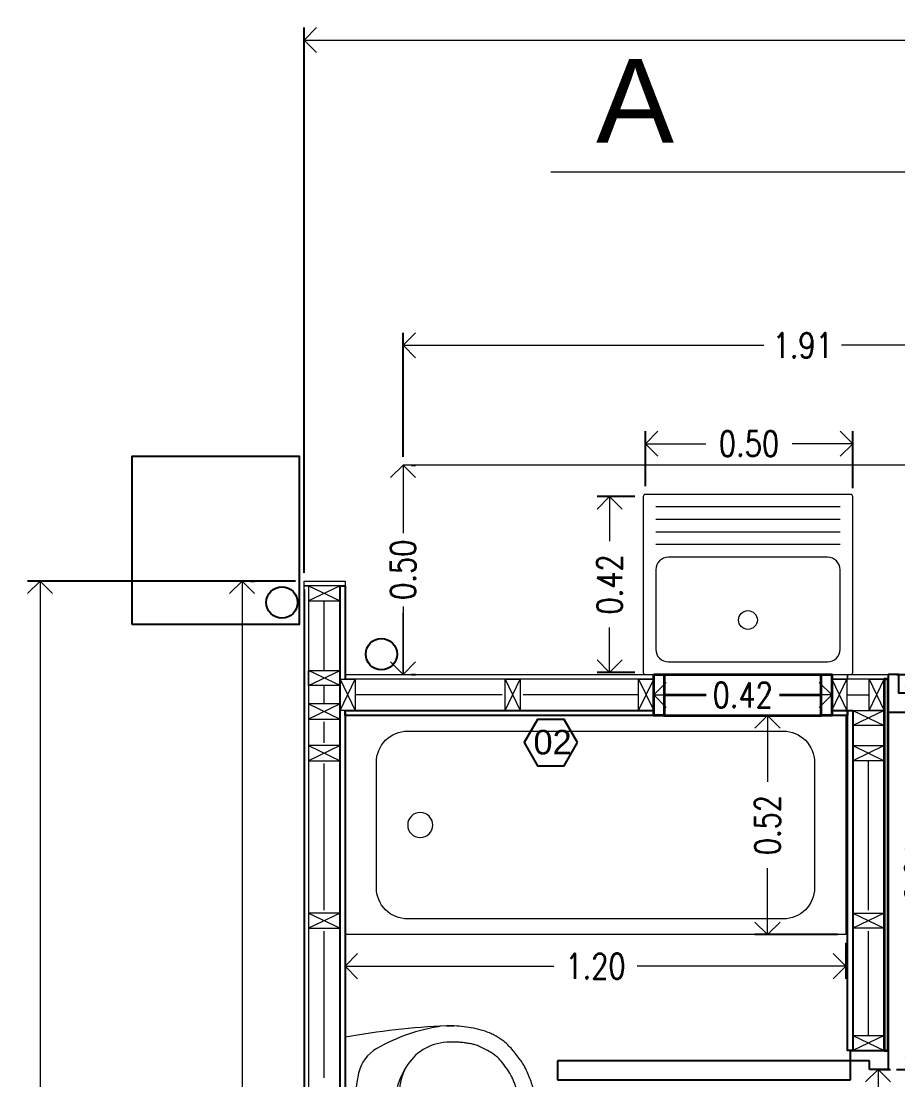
# Model space of a CAD drawing. Header units: inches. Extents: x -102.5 to -49.9, y 36.2 to 69.9.
# Drawn here: x -93.311 to -91.217, y 67.421 to 69.949 of the extents above; entities that cross this region are included whole.
import ezdxf

# ---------------------------------------------------------------- set-up
doc = ezdxf.new("R2010")
doc.units = ezdxf.units.IN
doc.header["$MEASUREMENT"] = 0
doc.linetypes.add('CENTER', pattern=[2, 1.25, -0.25, 0.25, -0.25])
doc.layers.get('DEFPOINTS').update_dxf_attribs({"color": 210})
for name, color, linetype, lineweight in [('A-ANNO-DIMS', 3, 'Continuous', 18), ('A-DETL-MBND', 3, 'Continuous', 18), ('A-DETL-MCUT', 4, 'Continuous', 25), ('A-DOOR-FULL', 4, 'Continuous', 25), ('A-ELEV-IDEN', 3, 'Continuous', 18), ('A-ELEV-MBE1', 7, 'Continuous', 35), ('A-ELEV-MBE2', 4, 'Continuous', 25), ('A-FURN', 8, 'Continuous', 18), ('A-SECT-MCUT', 7, 'Continuous', 35), ('A-WALL-PATT', 8, 'Continuous', 18), ('A-WALL-STUD', 3, 'Continuous', 18), ('arredi', 7, 'Continuous', 20)]:
    doc.layers.add(name, color=color, linetype=linetype, lineweight=lineweight)
doc.styles.add('E-ROMANS', font='romans.shx', dxfattribs={"width": 0.8})
doc.styles.get("Standard").update_dxf_attribs({"font": 'Arial.ttf'})
doc.dimstyles.new('Fabio1', dxfattribs={"dimscale": 0.001, "dimtxt": 60, "dimasz": 60, "dimexe": 30, "dimexo": 20, "dimgap": 30, "dimtad": 0, "dimzin": 0, "dimdsep": 46, "dimtxsty": 'E-ROMANS', "dimblk": 'OPEN90', "dimcen": 90, "dimclrd": 3, "dimclre": 3, "dimclrt": 3, "dimadec": 0, "dimazin": 0, "dimtfac": 1, "dimtmove": 1, "dimatfit": 3, "dimldrblk": 'OPEN90', "dimfxl": 1, "dimtfill": 1, "dimtolj": 1, "dimtzin": 0, "dimlwd": -1, "dimarcsym": 0})

# ---------------------------------------------------------------- blocks, each defined once
blk = doc.blocks.new('GARDAS4')
at = {"color": 7}
for p, q in [((-0.295, -0.005), (0.295, -0.004999)), ((0, -0.135001), (-0.12296, -0.135001)), ((0, -0.135001), (0.122961, -0.135001)), ((-0.152201, -0.147001), (0, -0.147001)), ((0.152202, -0.147001), (0, -0.147001)), ((-0.325, -0.270001), (-0.325005, -0.271668)), ((0.282628, -0.293776), (0.281999, -0.269737)), ((0.325, -0.270001), (0.32506, -0.289386)), ((-0.32506, -0.289364), (-0.32506, -0.289386))]:
    blk.add_line(p, q, dxfattribs=at)
for points in [[(-0.325, -0.270001, 0.008369), (-0.325278, -0.28406, 0.022086), (-0.32506, -0.289386, 0.020366), (-0.318607, -0.340333, 0.038106), (-0.312, -0.367001, 0.019209), (-0.306278, -0.382319, 0.023244), (-0.300492, -0.394534, 0.033606), (-0.287579, -0.415314, 0.042546), (-0.275, -0.430001, 0.013962), (-0.263181, -0.441002, 0.013132), (-0.25, -0.452001, 0.011277), (-0.236099, -0.462493, 0.014658), (-0.225, -0.470001, 0.03774), (-0.208653, -0.478719, 0.019306), (-0.175, -0.492001, 0.016072), (-0.147195, -0.500759, 0.020549), (-0.125, -0.506001, 0.025272), (-0.083561, -0.511853, 0.018029), (-0.025, -0.515001, 0.004412), (0, -0.515221, 0.004412), (0.025, -0.515001, 0.018029), (0.083561, -0.511853, 0.025272), (0.125, -0.506001, 0.020549), (0.147195, -0.500759, 0.016072), (0.175, -0.492001, 0.019306), (0.208653, -0.478719, 0.03774), (0.225, -0.470001, 0.014658), (0.2361, -0.462493, 0.011277), (0.25, -0.452001, 0.013132), (0.263181, -0.441002, 0.013962), (0.275, -0.430001, 0.042546), (0.287587, -0.415306, 0.033639), (0.300493, -0.394534, 0.023211), (0.306323, -0.382224, 0.019455), (0.312, -0.367001, 0.037722), (0.318436, -0.341, 0.019629), (0.325, -0.290001, 0.02219), (0.325246, -0.28446, 0.008507), (0.325, -0.27)], [(-0.281998, -0.269737, 0.020865), (-0.282472, -0.294828, 0.028997), (-0.281013, -0.312834, 0.00357), (-0.278005, -0.333299, 0.021054), (-0.277324, -0.336741, 0.034401), (-0.273427, -0.349075, 0.02016), (-0.264531, -0.369256, 0.016622), (-0.256813, -0.38377, 0.027743), (-0.251435, -0.392026, 0.033205), (-0.242849, -0.402234, 0.025549), (-0.230218, -0.414096, 0.012194), (-0.218637, -0.423434, 0.017693), (-0.210284, -0.429382, 0.017573), (-0.196578, -0.437753, 0.026055), (-0.186873, -0.442573, 0.00897), (-0.177571, -0.446408, 0.008422), (-0.167527, -0.450145, 0.007267), (-0.152331, -0.455262, 0.008165), (-0.138673, -0.459397, 0.012507), (-0.122289, -0.463626, 0.015115), (-0.108559, -0.466372, 0.008456), (-0.094586, -0.468488, 0.010855), (-0.083645, -0.469714, 0.003365), (-0.06823, -0.470999, 0.0066), (-0.06036, -0.471498, 0.001256), (-0.046541, -0.472155, 0.001659), (-0.036074, -0.472592, 0.00094), (-0.031023, -0.472776, 0.000638), (-0.023582, -0.473025, 0.00802), (0, -0.473403, 0.00802), (0.023582, -0.473025, 0.000638), (0.031024, -0.472776, 0.00094), (0.036074, -0.472592, 0.001659), (0.045501, -0.472199, 0.001052), (0.06036, -0.471498, 0.006804), (0.067281, -0.471062, 0.002873), (0.083646, -0.469714, 0.014633), (0.099703, -0.467823, 0.013827), (0.116555, -0.464859, 0.014302), (0.131759, -0.461292, 0.011757), (0.150002, -0.455997, 0.005651), (0.161765, -0.452134, 0.005695), (0.173347, -0.448037, 0.013254), (0.184105, -0.443767, 0.013788), (0.19421, -0.439108, 0.030435), (0.201599, -0.434873, 0.011762), (0.219712, -0.422354, 0.019328), (0.236356, -0.40925, 0.038039), (0.244004, -0.401659, 0.031954), (0.250748, -0.392774, 0.01913), (0.260433, -0.376873, 0.008921), (0.267682, -0.363314, 0.017685), (0.270971, -0.356288, 0.023958), (0.275214, -0.344824, 0.029115), (0.277688, -0.335072, 0.010429), (0.279638, -0.323664, 0.011056), (0.281013, -0.312834, 0.003678), (0.281172, -0.311198, 0.000554), (0.282136, -0.30033, 0.02295), (0.282669, -0.287459, 0.016667), (0.281999, -0.269737)]]:
    blk.add_lwpolyline(points, format="xyb", dxfattribs=at)
for centre, radius in [((-0.1, -0.085), 0.016), ((0, -0.085), 0.0175), ((0.1, -0.085), 0.016), ((0, -0.215), 0.035), ((0, -0.215), 0.0225)]:
    blk.add_circle(centre, radius, dxfattribs=at)
for centre, radius, start, end in [((1.672884, -0.361978), 2, 169.718214, 177.364097), ((-0.000346, -1.121566), 1.1, 79.413077, 100.279353), ((-1.672884, -0.361978), 2, 2.635905, 10.281788), ((-0.179093, -0.13769), 0.1, 100.103345, 150.120584), ((-0.345746, 0.797578), 0.85, 280.103057, 280.50694), ((0.179093, -0.13769), 0.1, 29.879418, 76.902587), ((0.143877, -0.323251), 0.472481, 150.120581, 172.548759), ((-0.143876, -0.323251), 0.472481, 8.500137, 29.879421), ((-0.114671, -0.324425), 0.19, 97.941313, 122.399413), ((-0.12296, -0.265001), 0.13, 90.000001, 97.941316), ((0.122961, -0.265001), 0.13, 82.058686, 90.000001), ((0.114672, -0.324425), 0.19, 57.600589, 82.05869), ((-0.152201, -0.277001), 0.13, 119.631749, 173.654639), ((-0.152201, -0.277001), 0.13, 90.000001, 119.631749), ((0.152202, -0.277001), 0.13, 60.368253, 90.000001), ((0.152202, -0.277001), 0.13, 3.20319, 60.368253), ((-0.002535, -0.287947), 0.280016, 174.813416, 181.950575), ((-0.152201, -0.277001), 0.13, 173.654639, 176.796812)]:
    blk.add_arc(centre, radius, start, end, dxfattribs=at)
blk = doc.blocks.new('SN15')
at = {"layer": 'arredi'}
blk.add_lwpolyline([(-1.6, 0), (-1.6, -0.7), (0, -0.7), (0, 0)], close=True, dxfattribs=at)
blk.add_lwpolyline([(-0.1, -0.15, 0.414214), (-0.2, -0.05), (-1.4, -0.05, 0.414214), (-1.5, -0.15), (-1.5, -0.55, 0.414214), (-1.4, -0.65), (-0.2, -0.65, 0.414214), (-0.1, -0.55)], format="xyb", close=True, dxfattribs=at)
blk.add_circle((-0.24, -0.35), 0.04, dxfattribs=at)
blk = doc.blocks.new('_Open90')
at = {"color": 0, "linetype": 'ByBlock', "lineweight": -2}
for p, q in [((-0.5, 0.5), (0, 0)), ((0, 0), (-1, 0)), ((0, 0), (-0.5, -0.5))]:
    blk.add_line(p, q, dxfattribs=at)
blk = doc.blocks.new('*D1193')
at = {"layer": 'A-ANNO-DIMS', "color": 3, "lineweight": -2, "transparency": 16777216}
for p, q in [((-92.5372, 67.7473), (-92.5372, 67.6619)), ((-91.3414, 67.7473), (-91.3414, 67.6619))]:
    blk.add_line(p, q, dxfattribs=at)
at = {"layer": 'A-ANNO-DIMS', "color": 3, "transparency": 16777216}
for p, q in [((-92.4772, 67.6919), (-92.0391, 67.6919)), ((-91.4014, 67.6919), (-91.8396, 67.6919))]:
    blk.add_line(p, q, dxfattribs=at)
at = {"layer": 'DEFPOINTS', "color": 0, "transparency": 16777216}
for p in [(-92.5372, 67.7673), (-91.3414, 67.7673), (-91.3414, 67.6919)]:
    blk.add_point(p, dxfattribs=at)
at = {"layer": 'A-ANNO-DIMS', "color": 3, "transparency": 16777216, "xscale": 0.06, "yscale": 0.06, "zscale": 0.06, "rotation": 180}
blk.add_blockref('_Open90', (-92.5372, 67.6919), dxfattribs=at)
at = {"layer": 'A-ANNO-DIMS', "color": 3, "transparency": 16777216, "xscale": 0.06, "yscale": 0.06, "zscale": 0.06}
blk.add_blockref('_Open90', (-91.3414, 67.6919), dxfattribs=at)
at = {"layer": 'A-ANNO-DIMS', "color": 3, "transparency": 16777216, "insert": (-91.9393, 67.6919), "char_height": 0.06, "attachment_point": 5, "style": 'E-ROMANS', "bg_fill": 3, "box_fill_scale": 1.25, "bg_fill_color": 256, "bg_fill_true_color": 13158600, "bg_fill_transparency": 0}
blk.add_mtext('\\A1;1.20', dxfattribs=at)
blk = doc.blocks.new('*D1196')
at = {"layer": 'A-ANNO-DIMS', "color": 3, "lineweight": -2, "transparency": 16777216}
for p, q in [((-91.3689, 68.2905), (-91.5585, 68.2905)), ((-91.3614, 67.7673), (-91.5585, 67.7673))]:
    blk.add_line(p, q, dxfattribs=at)
at = {"layer": 'A-ANNO-DIMS', "color": 3, "transparency": 16777216}
for p, q in [((-91.5285, 68.2305), (-91.5285, 68.1321)), ((-91.5285, 67.8273), (-91.5285, 67.9258))]:
    blk.add_line(p, q, dxfattribs=at)
at = {"layer": 'DEFPOINTS', "color": 0, "transparency": 16777216}
for p in [(-91.3489, 68.2905), (-91.5285, 67.7673), (-91.3414, 67.7673)]:
    blk.add_point(p, dxfattribs=at)
at = {"layer": 'A-ANNO-DIMS', "color": 3, "transparency": 16777216, "xscale": 0.06, "yscale": 0.06, "zscale": 0.06}
for p, rotation in [((-91.5285, 68.2905), 90), ((-91.5285, 67.7673), 270)]:
    blk.add_blockref('_Open90', p, dxfattribs=dict(at, rotation=rotation))
at = {"layer": 'A-ANNO-DIMS', "color": 3, "transparency": 16777216, "insert": (-91.5285, 68.0289), "char_height": 0.06, "attachment_point": 5, "rotation": 90, "style": 'E-ROMANS', "bg_fill": 3, "box_fill_scale": 1.25, "bg_fill_color": 256, "bg_fill_true_color": 13158600, "bg_fill_transparency": 0}
blk.add_mtext('\\A1;0.52', dxfattribs=at)
blk = doc.blocks.new('*D1197')
at = {"layer": 'A-ANNO-DIMS', "color": 3, "lineweight": -2, "transparency": 16777216}
for p, q in [((-91.2652, 67.4455), (-91.2345, 67.4455)), ((-91.2652, 66.7855), (-91.2345, 66.7855))]:
    blk.add_line(p, q, dxfattribs=at)
at = {"layer": 'A-ANNO-DIMS', "color": 3, "transparency": 16777216}
for p, q in [((-91.2645, 67.3855), (-91.2645, 67.2187)), ((-91.2645, 66.8455), (-91.2645, 67.0124))]:
    blk.add_line(p, q, dxfattribs=at)
at = {"layer": 'DEFPOINTS', "color": 0, "transparency": 16777216}
for p in [(-91.2852, 67.4455), (-91.2852, 66.7855), (-91.2645, 66.7855)]:
    blk.add_point(p, dxfattribs=at)
at = {"layer": 'A-ANNO-DIMS', "color": 3, "transparency": 16777216, "xscale": 0.06, "yscale": 0.06, "zscale": 0.06}
for p, rotation in [((-91.2645, 67.4455), 90), ((-91.2645, 66.7855), 270)]:
    blk.add_blockref('_Open90', p, dxfattribs=dict(at, rotation=rotation))
at = {"layer": 'A-ANNO-DIMS', "color": 3, "transparency": 16777216, "insert": (-91.2645, 67.1155), "char_height": 0.06, "attachment_point": 5, "rotation": 90, "style": 'E-ROMANS', "bg_fill": 3, "box_fill_scale": 1.25, "bg_fill_color": 256, "bg_fill_true_color": 13158600, "bg_fill_transparency": 0}
blk.add_mtext('\\A1;0.66', dxfattribs=at)
blk = doc.blocks.new('*D1188')
at = {"layer": 'A-ANNO-DIMS', "color": 3, "lineweight": -2, "transparency": 16777216}
for p, q in [((-91.2202, 68.3885), (-91.1402, 68.3885)), ((-91.2202, 67.4455), (-91.1402, 67.4455))]:
    blk.add_line(p, q, dxfattribs=at)
at = {"layer": 'A-ANNO-DIMS', "color": 3, "transparency": 16777216}
for p, q in [((-91.1702, 68.3285), (-91.1702, 68.0213)), ((-91.1702, 67.5055), (-91.1702, 67.8127))]:
    blk.add_line(p, q, dxfattribs=at)
at = {"layer": 'DEFPOINTS', "color": 0, "transparency": 16777216}
for p in [(-91.2402, 68.3885), (-91.2402, 67.4455), (-91.1702, 67.4455)]:
    blk.add_point(p, dxfattribs=at)
at = {"layer": 'A-ANNO-DIMS', "color": 3, "transparency": 16777216, "xscale": 0.06, "yscale": 0.06, "zscale": 0.06}
for p, rotation in [((-91.1702, 68.3885), 90), ((-91.1702, 67.4455), 270)]:
    blk.add_blockref('_Open90', p, dxfattribs=dict(at, rotation=rotation))
at = {"layer": 'A-ANNO-DIMS', "color": 3, "transparency": 16777216, "insert": (-91.1702, 67.917), "char_height": 0.06, "attachment_point": 5, "rotation": 90, "style": 'E-ROMANS', "bg_fill": 3, "box_fill_scale": 1.25, "bg_fill_color": 256, "bg_fill_true_color": 13158600, "bg_fill_transparency": 0}
blk.add_mtext('\\A1;0.94', dxfattribs=at)
blk = doc.blocks.new('*D1189')
at = {"layer": 'A-ANNO-DIMS', "color": 3, "lineweight": -2, "transparency": 16777216}
for p, q in [((-91.8202, 68.8385), (-91.8202, 68.9696)), ((-91.3252, 68.8335), (-91.3252, 68.9696))]:
    blk.add_line(p, q, dxfattribs=at)
at = {"layer": 'A-ANNO-DIMS', "color": 3, "transparency": 16777216}
for p, q in [((-91.7602, 68.9396), (-91.6759, 68.9396)), ((-91.3852, 68.9396), (-91.4696, 68.9396))]:
    blk.add_line(p, q, dxfattribs=at)
at = {"layer": 'DEFPOINTS', "color": 0, "transparency": 16777216}
for p in [(-91.3252, 68.9396), (-91.8202, 68.8185), (-91.3252, 68.8135)]:
    blk.add_point(p, dxfattribs=at)
at = {"layer": 'A-ANNO-DIMS', "color": 3, "transparency": 16777216, "xscale": 0.06, "yscale": 0.06, "zscale": 0.06, "rotation": 180}
blk.add_blockref('_Open90', (-91.8202, 68.9396), dxfattribs=at)
at = {"layer": 'A-ANNO-DIMS', "color": 3, "transparency": 16777216, "xscale": 0.06, "yscale": 0.06, "zscale": 0.06}
blk.add_blockref('_Open90', (-91.3252, 68.9396), dxfattribs=at)
at = {"layer": 'A-ANNO-DIMS', "color": 3, "transparency": 16777216, "insert": (-91.5727, 68.9396), "char_height": 0.06, "attachment_point": 5, "style": 'E-ROMANS', "bg_fill": 3, "box_fill_scale": 1.25, "bg_fill_color": 256, "bg_fill_true_color": 13158600, "bg_fill_transparency": 0}
blk.add_mtext('\\A1;0.50', dxfattribs=at)
blk = doc.blocks.new('*D1190')
at = {"layer": 'A-ANNO-DIMS', "color": 3, "lineweight": -2, "transparency": 16777216}
for p, q in [((-91.8452, 68.8135), (-91.9356, 68.8135)), ((-91.8452, 68.3935), (-91.9356, 68.3935))]:
    blk.add_line(p, q, dxfattribs=at)
at = {"layer": 'A-ANNO-DIMS', "color": 3, "transparency": 16777216}
for p, q in [((-91.9056, 68.7535), (-91.9056, 68.7067)), ((-91.9056, 68.4535), (-91.9056, 68.5004))]:
    blk.add_line(p, q, dxfattribs=at)
at = {"layer": 'DEFPOINTS', "color": 0, "transparency": 16777216}
for p in [(-91.8252, 68.8135), (-91.9056, 68.3935), (-91.8252, 68.3935)]:
    blk.add_point(p, dxfattribs=at)
at = {"layer": 'A-ANNO-DIMS', "color": 3, "transparency": 16777216, "xscale": 0.06, "yscale": 0.06, "zscale": 0.06}
for p, rotation in [((-91.9056, 68.8135), 90), ((-91.9056, 68.3935), 270)]:
    blk.add_blockref('_Open90', p, dxfattribs=dict(at, rotation=rotation))
at = {"layer": 'A-ANNO-DIMS', "color": 3, "transparency": 16777216, "insert": (-91.9056, 68.6035), "char_height": 0.06, "attachment_point": 5, "rotation": 90, "style": 'E-ROMANS', "bg_fill": 3, "box_fill_scale": 1.25, "bg_fill_color": 256, "bg_fill_true_color": 13158600, "bg_fill_transparency": 0}
blk.add_mtext('\\A1;0.42', dxfattribs=at)
blk = doc.blocks.new('*D1191')
at = {"layer": 'A-ANNO-DIMS', "color": 3, "lineweight": -2, "transparency": 16777216}
for p, q in [((-92.3787, 68.8885), (-92.3687, 68.8885)), ((-92.3787, 68.3885), (-92.3687, 68.3885))]:
    blk.add_line(p, q, dxfattribs=at)
at = {"layer": 'A-ANNO-DIMS', "color": 3, "transparency": 16777216}
for p, q in [((-92.3987, 68.8285), (-92.3987, 68.7417)), ((-92.3987, 68.4485), (-92.3987, 68.5354))]:
    blk.add_line(p, q, dxfattribs=at)
at = {"layer": 'DEFPOINTS', "color": 0, "transparency": 16777216}
for p in [(-92.3987, 68.8885), (-92.3987, 68.3885), (-92.3987, 68.3885)]:
    blk.add_point(p, dxfattribs=at)
at = {"layer": 'A-ANNO-DIMS', "color": 3, "transparency": 16777216, "xscale": 0.06, "yscale": 0.06, "zscale": 0.06}
for p, rotation in [((-92.3987, 68.8885), 90), ((-92.3987, 68.3885), 270)]:
    blk.add_blockref('_Open90', p, dxfattribs=dict(at, rotation=rotation))
at = {"layer": 'A-ANNO-DIMS', "color": 3, "transparency": 16777216, "insert": (-92.3987, 68.6385), "char_height": 0.06, "attachment_point": 5, "rotation": 90, "style": 'E-ROMANS', "bg_fill": 3, "box_fill_scale": 1.25, "bg_fill_color": 256, "bg_fill_true_color": 13158600, "bg_fill_transparency": 0}
blk.add_mtext('\\A1;0.50', dxfattribs=at)
blk = doc.blocks.new('*D1192')
at = {"layer": 'A-ANNO-DIMS', "color": 3, "lineweight": -2, "transparency": 16777216}
for p, q in [((-92.3987, 68.9085), (-92.3987, 69.2045)), ((-90.4902, 68.9085), (-90.4902, 69.2045))]:
    blk.add_line(p, q, dxfattribs=at)
at = {"layer": 'A-ANNO-DIMS', "color": 3, "transparency": 16777216}
for p, q in [((-92.3387, 69.1745), (-91.5374, 69.1745)), ((-90.5502, 69.1745), (-91.3516, 69.1745))]:
    blk.add_line(p, q, dxfattribs=at)
at = {"layer": 'DEFPOINTS', "color": 0, "transparency": 16777216}
for p in [(-90.4902, 69.1745), (-92.3987, 68.8885), (-90.4902, 68.8885)]:
    blk.add_point(p, dxfattribs=at)
at = {"layer": 'A-ANNO-DIMS', "color": 3, "transparency": 16777216, "xscale": 0.06, "yscale": 0.06, "zscale": 0.06, "rotation": 180}
blk.add_blockref('_Open90', (-92.3987, 69.1745), dxfattribs=at)
at = {"layer": 'A-ANNO-DIMS', "color": 3, "transparency": 16777216, "xscale": 0.06, "yscale": 0.06, "zscale": 0.06}
blk.add_blockref('_Open90', (-90.4902, 69.1745), dxfattribs=at)
at = {"layer": 'A-ANNO-DIMS', "color": 3, "transparency": 16777216, "insert": (-91.4445, 69.1745), "char_height": 0.06, "attachment_point": 5, "style": 'E-ROMANS', "bg_fill": 3, "box_fill_scale": 1.25, "bg_fill_color": 256, "bg_fill_true_color": 13158600, "bg_fill_transparency": 0}
blk.add_mtext('\\A1;1.91', dxfattribs=at)
blk = doc.blocks.new('*D1181')
at = {"layer": 'A-ANNO-DIMS', "color": 3, "lineweight": -2, "transparency": 16777216}
for p, q in [((-92.7633, 68.6115), (-92.7533, 68.6115)), ((-92.5572, 65.3905), (-92.8133, 65.3905))]:
    blk.add_line(p, q, dxfattribs=at)
at = {"layer": 'A-ANNO-DIMS', "color": 3, "transparency": 16777216}
for p, q in [((-92.7833, 68.5515), (-92.7833, 67.1042)), ((-92.7833, 65.4505), (-92.7833, 66.8979))]:
    blk.add_line(p, q, dxfattribs=at)
at = {"layer": 'DEFPOINTS', "color": 0, "transparency": 16777216}
for p in [(-92.7833, 68.6115), (-92.7833, 65.3905), (-92.5372, 65.3905)]:
    blk.add_point(p, dxfattribs=at)
at = {"layer": 'A-ANNO-DIMS', "color": 3, "transparency": 16777216, "xscale": 0.06, "yscale": 0.06, "zscale": 0.06}
for p, rotation in [((-92.7833, 68.6115), 90), ((-92.7833, 65.3905), 270)]:
    blk.add_blockref('_Open90', p, dxfattribs=dict(at, rotation=rotation))
at = {"layer": 'A-ANNO-DIMS', "color": 3, "transparency": 16777216, "insert": (-92.7833, 67.001), "char_height": 0.06, "attachment_point": 5, "rotation": 90, "style": 'E-ROMANS', "bg_fill": 3, "box_fill_scale": 1.25, "bg_fill_color": 256, "bg_fill_true_color": 13158600, "bg_fill_transparency": 0}
blk.add_mtext('\\A1;3.22', dxfattribs=at)
blk = doc.blocks.new('*D1182')
at = {"layer": 'A-ANNO-DIMS', "color": 3, "lineweight": -2, "transparency": 16777216}
for p, q in [((-91.8002, 68.3575), (-91.8002, 68.3095)), ((-91.3752, 68.3575), (-91.3752, 68.3095))]:
    blk.add_line(p, q, dxfattribs=at)
at = {"layer": 'A-ANNO-DIMS', "color": 3, "transparency": 16777216}
for p, q in [((-91.7402, 68.3395), (-91.6909, 68.3395)), ((-91.4352, 68.3395), (-91.4846, 68.3395))]:
    blk.add_line(p, q, dxfattribs=at)
at = {"layer": 'DEFPOINTS', "color": 0, "transparency": 16777216}
for p in [(-91.8002, 68.3775), (-91.3752, 68.3775), (-91.3752, 68.3395)]:
    blk.add_point(p, dxfattribs=at)
at = {"layer": 'A-ANNO-DIMS', "color": 3, "transparency": 16777216, "xscale": 0.06, "yscale": 0.06, "zscale": 0.06, "rotation": 180}
blk.add_blockref('_Open90', (-91.8002, 68.3395), dxfattribs=at)
at = {"layer": 'A-ANNO-DIMS', "color": 3, "transparency": 16777216, "xscale": 0.06, "yscale": 0.06, "zscale": 0.06}
blk.add_blockref('_Open90', (-91.3752, 68.3395), dxfattribs=at)
at = {"layer": 'A-ANNO-DIMS', "color": 3, "transparency": 16777216, "insert": (-91.5877, 68.3395), "char_height": 0.06, "attachment_point": 5, "style": 'E-ROMANS', "bg_fill": 3, "box_fill_scale": 1.25, "bg_fill_color": 256, "bg_fill_true_color": 13158600, "bg_fill_transparency": 0}
blk.add_mtext('\\A1;0.42', dxfattribs=at)
blk = doc.blocks.new('*D1175')
at = {"layer": 'A-ANNO-DIMS', "color": 3, "lineweight": -2, "transparency": 16777216}
for p, q in [((-92.6552, 68.6115), (-93.2956, 68.6115)), ((-92.6552, 61.0895), (-93.2956, 61.0895))]:
    blk.add_line(p, q, dxfattribs=at)
at = {"layer": 'A-ANNO-DIMS', "color": 3, "transparency": 16777216}
for p, q in [((-93.2656, 68.5515), (-93.2656, 64.9537)), ((-93.2656, 61.1495), (-93.2656, 64.7474))]:
    blk.add_line(p, q, dxfattribs=at)
at = {"layer": 'DEFPOINTS', "color": 0, "transparency": 16777216}
for p in [(-92.6352, 68.6115), (-93.2656, 61.0895), (-92.6352, 61.0895)]:
    blk.add_point(p, dxfattribs=at)
at = {"layer": 'A-ANNO-DIMS', "color": 3, "transparency": 16777216, "xscale": 0.06, "yscale": 0.06, "zscale": 0.06}
for p, rotation in [((-93.2656, 68.6115), 90), ((-93.2656, 61.0895), 270)]:
    blk.add_blockref('_Open90', p, dxfattribs=dict(at, rotation=rotation))
at = {"layer": 'A-ANNO-DIMS', "color": 3, "transparency": 16777216, "insert": (-93.2656, 64.8505), "char_height": 0.06, "attachment_point": 5, "rotation": 90, "style": 'E-ROMANS', "bg_fill": 3, "box_fill_scale": 1.25, "bg_fill_color": 256, "bg_fill_true_color": 13158600, "bg_fill_transparency": 0}
blk.add_mtext('\\A1;7.52', dxfattribs=at)
blk = doc.blocks.new('*D1159')
at = {"layer": 'A-ANNO-DIMS', "color": 3, "lineweight": -2, "transparency": 16777216}
for p, q in [((-92.6352, 68.6315), (-92.6352, 69.9335)), ((-86.3553, 68.6316), (-86.3553, 69.9335))]:
    blk.add_line(p, q, dxfattribs=at)
at = {"layer": 'A-ANNO-DIMS', "color": 3, "transparency": 16777216}
for p, q in [((-92.5752, 69.9035), (-89.5972, 69.9035)), ((-86.4153, 69.9035), (-89.3932, 69.9035))]:
    blk.add_line(p, q, dxfattribs=at)
at = {"layer": 'DEFPOINTS', "color": 0, "transparency": 16777216}
for p in [(-92.6352, 69.9035), (-92.6352, 68.6115), (-86.3553, 68.6116)]:
    blk.add_point(p, dxfattribs=at)
at = {"layer": 'A-ANNO-DIMS', "color": 3, "transparency": 16777216, "xscale": 0.06, "yscale": 0.06, "zscale": 0.06, "rotation": 180}
blk.add_blockref('_Open90', (-92.6352, 69.9035), dxfattribs=at)
at = {"layer": 'A-ANNO-DIMS', "color": 3, "transparency": 16777216, "xscale": 0.06, "yscale": 0.06, "zscale": 0.06}
blk.add_blockref('_Open90', (-86.3553, 69.9035), dxfattribs=at)
at = {"layer": 'A-ANNO-DIMS', "color": 3, "transparency": 16777216, "insert": (-89.4952, 69.9035), "char_height": 0.06, "attachment_point": 5, "style": 'E-ROMANS', "bg_fill": 3, "box_fill_scale": 1.25, "bg_fill_color": 256, "bg_fill_true_color": 13158600, "bg_fill_transparency": 0}
blk.add_mtext('\\A1;6.28', dxfattribs=at)
blk = doc.blocks.new('*D1160')
at = {"layer": 'A-ANNO-DIMS', "color": 3, "lineweight": -2, "transparency": 16777216}
for p, q in [((-92.6352, 68.5915), (-92.6352, 60.7622)), ((-86.3553, 68.5916), (-86.3553, 60.7622))]:
    blk.add_line(p, q, dxfattribs=at)
at = {"layer": 'A-ANNO-DIMS', "color": 3, "transparency": 16777216}
for p, q in [((-92.5752, 60.7922), (-89.5972, 60.7922)), ((-86.4153, 60.7922), (-89.3932, 60.7922))]:
    blk.add_line(p, q, dxfattribs=at)
at = {"layer": 'DEFPOINTS', "color": 0, "transparency": 16777216}
for p in [(-92.6352, 68.6115), (-86.3553, 68.6116), (-86.3553, 60.7922)]:
    blk.add_point(p, dxfattribs=at)
at = {"layer": 'A-ANNO-DIMS', "color": 3, "transparency": 16777216, "xscale": 0.06, "yscale": 0.06, "zscale": 0.06, "rotation": 180}
blk.add_blockref('_Open90', (-92.6352, 60.7922), dxfattribs=at)
at = {"layer": 'A-ANNO-DIMS', "color": 3, "transparency": 16777216, "xscale": 0.06, "yscale": 0.06, "zscale": 0.06}
blk.add_blockref('_Open90', (-86.3553, 60.7922), dxfattribs=at)
at = {"layer": 'A-ANNO-DIMS', "color": 3, "transparency": 16777216, "insert": (-89.4952, 60.7922), "char_height": 0.06, "attachment_point": 5, "style": 'E-ROMANS', "bg_fill": 3, "box_fill_scale": 1.25, "bg_fill_color": 256, "bg_fill_true_color": 13158600, "bg_fill_transparency": 0}
blk.add_mtext('\\A1;6.28', dxfattribs=at)

msp = doc.modelspace()

# ---------------------------------------------------------------- linework, layer by layer
at = {"layer": 'A-DETL-MBND'}
msp.add_line((-92.6352, 68.6005), (-92.6352, 68.6115), dxfattribs=at)
for points in [[(-92.6352, 68.6115), (-92.5373, 68.6115), (-92.5373, 68.6005), (-92.6352, 68.6005)], [(-92.6352, 65.0005), (-92.6352, 68.6005), (-92.6242, 68.6005), (-92.6242, 65.0005)], [(-91.8002, 68.3775), (-92.5372, 68.3775), (-92.5372, 68.3885), (-91.8002, 68.3885)], [(-91.3752, 68.3885), (-91.3372, 68.3885), (-91.3372, 68.3775), (-91.3752, 68.3775)], [(-91.2402, 68.3885), (-91.2402, 68.3775), (-91.3372, 68.3775), (-91.3372, 68.3885), (-91.2402, 68.3885)]]:
    msp.add_lwpolyline(points, dxfattribs=at)
at = {"layer": 'A-DETL-MCUT'}
for points in [[(-92.5372, 68.2976), (-92.5372, 67.4005), (-92.5492, 67.4005), (-92.5492, 68.6005), (-92.5372, 68.6005), (-92.5372, 68.3775)], [(-91.8002, 68.2905), (-92.5372, 68.2905), (-92.5372, 68.3025), (-91.8002, 68.3025)], [(-91.3752, 68.3025), (-91.3372, 68.3025), (-91.3372, 68.2905), (-91.3752, 68.2905)]]:
    msp.add_lwpolyline(points, dxfattribs=at)
msp.add_lwpolyline([(-91.3252, 68.3025), (-91.3252, 67.4905), (-91.3372, 67.4905), (-91.3372, 68.3025)], close=True, dxfattribs=at)
at = {"layer": 'A-DOOR-FULL'}
msp.add_lwpolyline([(-91.2152, 68.3885), (-91.2402, 68.3885), (-91.2402, 68.2985), (-91.1952, 68.2985), (-91.1952, 68.3435), (-91.2152, 68.3435), (-91.2152, 68.3885)], dxfattribs=at)
at = {"layer": 'A-DOOR-FULL', "linetype": 'CENTER'}
for points in [[(-91.3302, 67.4655), (-91.3302, 67.4905), (-91.2402, 67.4905), (-91.2402, 67.4455), (-91.2852, 67.4455), (-91.2852, 67.4655), (-91.3302, 67.4655)], [(-92.0302, 67.4205), (-91.3302, 67.4205), (-91.3302, 67.4655), (-92.0302, 67.4655), (-92.0302, 67.4205)]]:
    msp.add_lwpolyline(points, dxfattribs=at)
at = {"layer": 'A-ELEV-IDEN'}
msp.add_lwpolyline([(-90.4902, 68.3885), (-90.4902, 68.8885), (-92.3987, 68.8885), (-92.3987, 68.3885)], dxfattribs=at)
at = {"layer": 'A-ELEV-MBE1'}
for p, q in [((-91.7752, 68.3885), (-91.4002, 68.3885)), ((-91.7752, 68.3395), (-91.4002, 68.3395)), ((-91.7752, 68.2905), (-91.4002, 68.2905))]:
    msp.add_line(p, q, dxfattribs=at)
for points in [[(-91.8002, 68.3885), (-91.7752, 68.3885), (-91.7752, 68.2905), (-91.8002, 68.2905)], [(-91.4002, 68.3885), (-91.3752, 68.3885), (-91.3752, 68.2905), (-91.4002, 68.2905)]]:
    msp.add_lwpolyline(points, close=True, dxfattribs=at)
at = {"layer": 'A-ELEV-MBE2', "ltscale": 0.05}
msp.add_lwpolyline([(-93.046, 68.5088), (-92.646, 68.5088), (-92.646, 68.9088), (-93.046, 68.9088)], close=True, dxfattribs=at)
for centre in [(-92.688, 68.5604), (-92.4504, 68.437)]:
    msp.add_circle(centre, 0.0375, dxfattribs=at)
at = {"layer": 'A-FURN', "ltscale": 0.25}
for p, q in [((-91.8252, 68.8135), (-91.8252, 68.3935)), ((-91.3302, 68.8185), (-91.8202, 68.8185)), ((-91.3252, 68.3935), (-91.3252, 68.8135)), ((-91.3552, 68.7885), (-91.7952, 68.7885)), ((-91.3552, 68.7585), (-91.7952, 68.7585)), ((-91.3552, 68.7285), (-91.7952, 68.7285)), ((-91.3552, 68.6985), (-91.7952, 68.6985)), ((-91.3852, 68.6685), (-91.7652, 68.6685)), ((-91.7952, 68.6385), (-91.7952, 68.4485)), ((-91.3552, 68.4485), (-91.3552, 68.6385)), ((-91.7652, 68.4185), (-91.3852, 68.4185)), ((-91.8202, 68.3885), (-91.3302, 68.3885))]:
    msp.add_line(p, q, dxfattribs=at)
msp.add_circle((-91.5752, 68.5185), 0.0224, dxfattribs=at)
for centre, radius, start, end in [((-91.8202, 68.8135), 0.005, 90, 180), ((-91.3302, 68.8135), 0.005, 0, 90), ((-91.7652, 68.6385), 0.03, 90, 180), ((-91.3852, 68.6385), 0.03, 0, 90), ((-91.7652, 68.4485), 0.03, 180, 270), ((-91.3852, 68.4485), 0.03, 270, 0), ((-91.8202, 68.3935), 0.005, 180, 270), ((-91.3302, 68.3935), 0.005, 270, 0)]:
    msp.add_arc(centre, radius, start, end, dxfattribs=at)
at = {"layer": 'A-SECT-MCUT'}
msp.add_lwpolyline([(-91.2402, 68.3775), (-91.2502, 68.3775), (-91.2502, 67.4905), (-91.2402, 67.4905)], close=True, dxfattribs=at)
at = {"layer": 'A-WALL-PATT', "ltscale": 0.1}
for p, q in [((-92.5868, 68.398), (-92.5868, 68.5645)), ((-92.5868, 68.318), (-92.5868, 68.362)), ((-92.1623, 68.34), (-92.5132, 68.34)), ((-91.8362, 68.34), (-92.1123, 68.34)), ((-91.3392, 68.34), (-91.2862, 68.34)), ((-92.5868, 68.2255), (-92.5868, 68.275)), ((-91.2877, 67.8255), (-91.2877, 68.1825)), ((-92.5868, 67.8255), (-92.5868, 68.1755)), ((-92.5868, 67.4255), (-92.5868, 67.7755)), ((-91.2877, 67.5265), (-91.2877, 67.7755))]:
    msp.add_line(p, q, dxfattribs=at)
at = {"layer": 'A-WALL-STUD'}
for p, q in [((-92.5492, 68.6005), (-92.6242, 68.5645)), ((-92.6242, 68.6005), (-92.5492, 68.5645)), ((-92.5493, 68.362), (-92.6243, 68.398)), ((-92.6243, 68.362), (-92.5493, 68.398)), ((-92.5492, 68.3025), (-92.5132, 68.3775)), ((-92.5492, 68.3775), (-92.5132, 68.3025)), ((-92.1553, 68.3025), (-92.1193, 68.3775)), ((-92.1553, 68.3775), (-92.1193, 68.3025)), ((-91.8362, 68.3025), (-91.8002, 68.3775)), ((-91.8362, 68.3775), (-91.8002, 68.3025)), ((-91.3752, 68.3025), (-91.3392, 68.3775)), ((-91.3752, 68.3775), (-91.3392, 68.3025)), ((-91.2862, 68.3025), (-91.2502, 68.3775)), ((-91.2862, 68.3775), (-91.2502, 68.3025)), ((-92.5493, 68.318), (-92.6243, 68.282)), ((-92.6243, 68.318), (-92.5493, 68.282)), ((-91.3252, 68.3025), (-91.2502, 68.2665)), ((-91.2502, 68.3025), (-91.3252, 68.2665)), ((-92.5493, 68.2185), (-92.6243, 68.1825)), ((-92.6243, 68.2185), (-92.5493, 68.1825)), ((-91.3252, 68.2185), (-91.2502, 68.1825)), ((-91.2502, 68.2185), (-91.3252, 68.1825)), ((-92.5493, 67.8185), (-92.6243, 67.7825)), ((-92.6243, 67.8185), (-92.5493, 67.7825)), ((-91.3252, 67.8185), (-91.2502, 67.7825)), ((-91.2502, 67.8185), (-91.3252, 67.7825)), ((-91.3252, 67.5265), (-91.2502, 67.4905)), ((-91.2502, 67.5265), (-91.3252, 67.4905))]:
    msp.add_line(p, q, dxfattribs=at)
for points in [[(-92.5492, 68.6005), (-92.6242, 68.6005), (-92.6242, 68.5645), (-92.5492, 68.5645)], [(-92.5493, 68.362), (-92.6243, 68.362), (-92.6243, 68.398), (-92.5493, 68.398)], [(-92.5492, 68.3025), (-92.5492, 68.3775), (-92.5132, 68.3775), (-92.5132, 68.3025)], [(-92.1553, 68.3025), (-92.1553, 68.3775), (-92.1193, 68.3775), (-92.1193, 68.3025)], [(-91.8362, 68.3025), (-91.8362, 68.3775), (-91.8002, 68.3775), (-91.8002, 68.3025)], [(-91.3752, 68.3025), (-91.3752, 68.3775), (-91.3392, 68.3775), (-91.3392, 68.3025)], [(-91.2862, 68.3025), (-91.2862, 68.3775), (-91.2502, 68.3775), (-91.2502, 68.3025)], [(-92.5493, 68.318), (-92.6243, 68.318), (-92.6243, 68.282), (-92.5493, 68.282)], [(-91.3252, 68.3025), (-91.2502, 68.3025), (-91.2502, 68.2665), (-91.3252, 68.2665)], [(-92.5493, 68.2185), (-92.6243, 68.2185), (-92.6243, 68.1825), (-92.5493, 68.1825)], [(-91.3252, 68.2185), (-91.2502, 68.2185), (-91.2502, 68.1825), (-91.3252, 68.1825)], [(-92.5493, 67.8185), (-92.6243, 67.8185), (-92.6243, 67.7825), (-92.5493, 67.7825)], [(-91.3252, 67.8185), (-91.2502, 67.8185), (-91.2502, 67.7825), (-91.3252, 67.7825)], [(-91.3252, 67.5265), (-91.2502, 67.5265), (-91.2502, 67.4905), (-91.3252, 67.4905)]]:
    msp.add_lwpolyline(points, close=True, dxfattribs=at)
at = {"layer": 'arredi'}
msp.add_line((-92.046, 69.5885), (-91.046, 69.5885), dxfattribs=at)

# ---------------------------------------------------------------- block references
at = {"layer": 'arredi', "xscale": -0.74737603596968, "yscale": 0.74737603596968, "zscale": 0.74737603596968}
msp.add_blockref('SN15', (-92.5372, 68.2905), dxfattribs=at)
at = {"layer": 'arredi', "xscale": 0.9145318434530785, "yscale": 0.9145318434530785, "zscale": 0.9145318434530785, "rotation": 90}
msp.add_blockref('GARDAS4', (-92.5418, 67.2523), dxfattribs=at)

# ---------------------------------------------------------------- next in the draw order: dimensions: what is measured, and where the dimension line sits
at = {"layer": 'A-ANNO-DIMS'}
for base, p1, p2, picture, middle in [((-91.3252450772, 68.9395679649), (-91.8202450772, 68.8185114266), (-91.3252450772, 68.8135114266), '*D1189', (-91.5727450772, 68.9395679649)), ((-91.3414, 67.6919), (-92.5372, 67.7673), (-91.3414, 67.7673), '*D1193', (-91.9393, 67.6919))]:
    dim = msp.add_linear_dim(base=base, p1=p1, p2=p2, dimstyle='Fabio1', dxfattribs=at)
    dim.commit()
    dim.dimension.update_dxf_attribs({"geometry": picture, "text_midpoint": middle})
for base, p1, p2, picture, middle in [((-92.3987, 68.3885), (-92.3987, 68.8885), (-92.3987, 68.3885), '*D1191', (-92.3987, 68.6385)), ((-91.2645, 66.7855), (-91.2852, 67.4455), (-91.2852, 66.7855), '*D1197', (-91.2645, 67.1155))]:
    dim = msp.add_linear_dim(base=base, p1=p1, p2=p2, angle=90, dimstyle='Fabio1', dxfattribs=at)
    dim.commit()
    dim.dimension.update_dxf_attribs({"geometry": picture, "text_midpoint": middle})

# ---------------------------------------------------------------- next in the draw order: dimensions: what is measured, and where the dimension line sits
dim = msp.add_linear_dim(base=(-90.4902, 69.1745), p1=(-92.3987, 68.8885), p2=(-90.4902, 68.8885), dimstyle='Fabio1', dxfattribs=at)
dim.commit()
dim.dimension.update_dxf_attribs({"geometry": '*D1192', "text_midpoint": (-91.4445, 69.1745)})
for base, p1, p2, picture, middle in [((-91.9056, 68.3935), (-91.8252, 68.8135), (-91.8252, 68.3935), '*D1190', (-91.9056, 68.6035)), ((-92.7833, 65.3905), (-92.7833, 68.6115), (-92.5372, 65.3905), '*D1181', (-92.7833, 67.001)), ((-91.1702, 67.4455), (-91.2402, 68.3885), (-91.2402, 67.4455), '*D1188', (-91.1702, 67.917)), ((-91.5285, 67.7673), (-91.3489, 68.2905), (-91.3414, 67.7673), '*D1196', (-91.5285, 68.0289))]:
    dim = msp.add_linear_dim(base=base, p1=p1, p2=p2, angle=90, dimstyle='Fabio1', dxfattribs=at)
    dim.commit()
    dim.dimension.update_dxf_attribs({"geometry": picture, "text_midpoint": middle})

# ---------------------------------------------------------------- next in the draw order: dimensions: what is measured, and where the dimension line sits
dim = msp.add_linear_dim(base=(-93.2656, 61.0895), p1=(-92.6352, 68.6115), p2=(-92.6352, 61.0895), angle=90, dimstyle='Fabio1', dxfattribs=at)
dim.commit()
dim.dimension.update_dxf_attribs({"geometry": '*D1175', "text_midpoint": (-93.2656, 64.8505)})
dim = msp.add_linear_dim(base=(-91.375244037, 68.339511427), p1=(-91.800244036, 68.377510407), p2=(-91.375244037, 68.377511427), dimstyle='Fabio1', dxfattribs=at)
dim.commit()
dim.dimension.update_dxf_attribs({"geometry": '*D1182', "text_midpoint": (-91.587744036, 68.339511427)})

# ---------------------------------------------------------------- next in the draw order: dimensions: what is measured, and where the dimension line sits
dim = msp.add_linear_dim(base=(-92.6352, 69.9035), p1=(-86.3553, 68.6116), p2=(-92.6352, 68.6115), dimstyle='Fabio1', dxfattribs=at)
dim.commit()
dim.dimension.update_dxf_attribs({"geometry": '*D1159', "text_midpoint": (-89.4952, 69.9035)})

# ---------------------------------------------------------------- next in the draw order: texts
at = {"insert": (-91.9379, 69.8581), "char_height": 0.2, "attachment_point": 1}
msp.add_mtext_dynamic_manual_height_columns('A', width=0.56926, gutter_width=1, heights=[0], dxfattribs=at)

# ---------------------------------------------------------------- next in the draw order: dimensions: what is measured, and where the dimension line sits
at = {"layer": 'A-ANNO-DIMS'}
dim = msp.add_linear_dim(base=(-86.3553, 60.7922), p1=(-92.6352, 68.6115), p2=(-86.3553, 68.6116), dimstyle='Fabio1', dxfattribs=at)
dim.commit()
dim.dimension.update_dxf_attribs({"geometry": '*D1160', "text_midpoint": (-89.4952, 60.7922)})

# ---------------------------------------------------------------- next in the draw order: linework, layer by layer
at = {"color": 7}
msp.add_lwpolyline([(-91.9822, 68.2257), (-92.0141, 68.2808), (-92.0777, 68.2808), (-92.1095, 68.2257), (-92.0777, 68.1706), (-92.0141, 68.1706)], close=True, dxfattribs=at)

# ---------------------------------------------------------------- next in the draw order: texts
msp.add_text('02', height=0.05865).set_placement((-92.0873, 68.1975))

doc.saveas('drawing.dxf')
